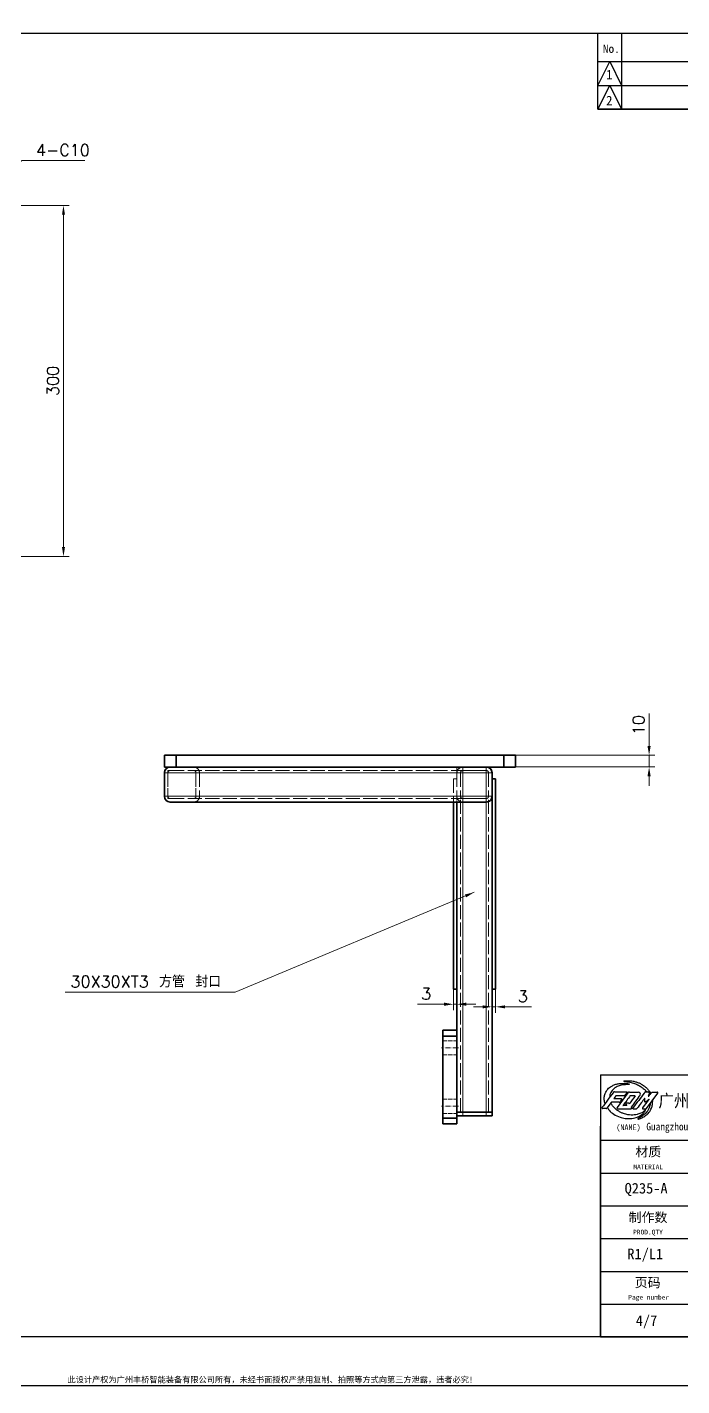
# Model space of a CAD drawing. Header units: millimetres. Extents: x -162325 to -83245, y 277409 to 326486.
# Drawn here: x -159390 to -158831, y 301284 to 302445 of the extents above; entities that cross this region are included whole.
import ezdxf
from ezdxf.enums import TextEntityAlignment as Align

# ---------------------------------------------------------------- set-up
doc = ezdxf.new("R2010")
doc.units = ezdxf.units.MM
for name, pattern in [('CENTER2', [28.575, 19.05, -3.175, 3.175, -3.175]), ('DASHDOT', [18.5, 12, -3, 0.5, -3]), ('DASHED', [15, 12, -3])]:
    doc.linetypes.add(name, pattern=pattern)
for name, color, linetype, lineweight in [('A3', 3, 'Continuous', 20), ('尺寸线', 3, 'Continuous', 13), ('文字', 1, 'Continuous', 13), ('细实线', 4, 'Continuous', 25)]:
    doc.layers.add(name, color=color, linetype=linetype, lineweight=lineweight)
doc.layers.add('MARK', color=7, linetype='Continuous')
doc.styles.add('CH-1', font='')
doc.styles.add('MX_NOTE_STANDARD', font='txt.shx', dxfattribs={"bigfont": 'extfont.shx'})
doc.styles.get("Standard").update_dxf_attribs({"font": 'txt', "bigfont": 'gbcbig.shx'})
doc.styles.get('CH-1').set_extended_font_data('SimSun')
doc.dimstyles.new('副本04', dxfattribs={"dimscale": 4, "dimtxt": 2.5, "dimasz": 2, "dimexe": 1.25, "dimexo": 0, "dimgap": 1, "dimtad": 1, "dimdsep": 46, "dimtxsty": 'Standard', "dimcen": 0.25, "dimclrd": 3, "dimclre": 3, "dimclrt": 1, "dimadec": 1, "dimazin": 2, "dimtfac": 1, "dimtmove": 0, "dimatfit": 3, "dimfxl": 0, "dimtolj": 1, "dimlwd": -1, "dimlwe": -1, "dimarcsym": 0})

# ---------------------------------------------------------------- blocks, each defined once
blk = doc.blocks.new('A$C2CD672AE')
for p, q in [((-193.5, 0), (193.5, 0)), ((69.95, -16.21), (69.95, 0)), ((69.95, 0), (181.5, 0)), ((69.95, 0), (181.5, 0)), ((69.95, 0), (181.5, 0)), ((69.95, 0), (181.5, 0)), ((75.02, 0), (75.02, -16.21)), ((69.95, -11.14), (72.49, -6.07)), ((69.95, -6.07), (181.5, -6.07)), ((69.95, -6.07), (181.5, -6.07)), ((69.95, -6.07), (181.5, -6.07)), ((69.95, -6.07), (181.5, -6.07)), ((72.49, -6.07), (75.02, -11.14)), ((69.95, -16.21), (72.49, -11.14)), ((69.95, -11.14), (181.5, -11.14)), ((69.95, -11.14), (181.5, -11.14)), ((69.95, -11.14), (181.5, -11.14)), ((69.95, -11.14), (181.5, -11.14)), ((72.49, -11.14), (75.02, -16.21)), ((69.95, -16.21), (193.5, -16.21)), ((193.5, -16.21), (69.95, -16.21)), ((69.95, -16.21), (193.5, -16.21)), ((193.5, -278.55), (-193.5, -278.55)), ((201.5, -289), (-218.5, -289))]:
    blk.add_line(p, q)
at = {"style": 'CH-1'}
for s, height, p in [('No.', 1.775, (72.85, -3.33)), ('1', 2.03, (72.4, -8.84)), ('2', 2.03, (72.4, -14.39))]:
    blk.add_text(s, height=height, dxfattribs=at).set_placement(p, align=Align.MIDDLE)
at = {"insert": (0, -288.5), "char_height": 1.25, "width": 387, "attachment_point": 8}
blk.add_mtext('{\\fSimSun|b1|i0|c134|p2;此设计产权为广州丰桥智能装备有限公司所有，未经书面授权严禁用复制、拍照等方式向第三方泄露，违者必究!}', dxfattribs=at)
blk = doc.blocks.new('A$C34C2392C')
at = {"linetype": 'CENTER2', "ltscale": 0.3}
for p, q in [((-5.53, 4.13), (-5.53, -4.13)), ((16.64, 0), (-11.88, 0))]:
    blk.add_line(p, q, dxfattribs=at)
for p, q in [((1.54, 1.6), (14.34, 3.2)), ((14.34, 3.2), (14.34, -3.2)), ((1.54, -1.6), (1.54, 1.6)), ((14.34, -3.2), (1.54, -1.6))]:
    blk.add_line(p, q)
for radius in [3.2, 1.6]:
    blk.add_arc((-5.53, 0), radius, 0, 359.9894)
blk = doc.blocks.new('A$C67844AE1')
for p, q in [((-492, 112), (0, 112)), ((-246, 112), (-246, -112)), ((-184.5, 112), (-184.5, 56)), ((-123, 112), (-123, 56)), ((-61.5, 112), (-61.5, 56)), ((0, -112), (0, 112)), ((-246, 84), (0, 84)), ((-492, 68), (-492, -112)), ((-492, 68), (-492, -112)), ((-492, -112), (-492, 68)), ((-492, 68), (-492, -112)), ((-492, 68), (-492, -112)), ((-492, 68), (-492, -112)), ((-492, 68), (-492, -112)), ((-492, 68), (-492, -112)), ((-492, 68), (-492, -112)), ((-492, -112), (-492, 68)), ((-492, 68), (-492, -112)), ((-492, 68), (-492, -112)), ((-492, 68), (-492, -112)), ((-492, 68), (-492, -112)), ((-492, 56), (0, 56)), ((-410, 56), (-410, -112)), ((-328, 56), (-328, -56)), ((-492, 28), (-246, 28)), ((-492, 0), (0, 0)), ((-492, -28), (-246, -28)), ((-492, -56), (0, -56)), ((-492, -84), (-410, -84)), ((-492, -112), (0, -112))]:
    blk.add_line(p, q)
at = {"color": 4, "ltscale": 0.5}
for p, q in [((-478.7, 93.9), (-480.4, 91.7)), ((-468.4, 96.5), (-477.7, 84.1)), ((-467.1, 97.2), (-459.4, 97.2)), ((-451, 97.2), (-453.6, 97.2)), ((-452.7, 83.1), (-442.9, 96.3)), ((-447.5, 97.2), (-443.3, 97.2)), ((-487, 83.1), (-490.1, 83.1)), ((-482.7, 88.4), (-486.5, 83.4)), ((-477, 82.8), (-466, 82.8)), ((-473.8, 90.8), (-475.1, 88.9)), ((-469.3, 85.8), (-472.6, 85.8)), ((-469.2, 85.9), (-470.1, 87.3)), ((-467.8, 87.8), (-469.9, 87.8)), ((-467.8, 87.8), (-467.4, 87.1)), ((-463.8, 82.8), (-461.4, 82.8))]:
    blk.add_line(p, q, dxfattribs=at)
for centre, radius, start, end in [((-480, 96.4), 1.09, 90, 143.2146), ((-478.7, 93.9), 0.0547, 90, 142.9576), ((-471.7, 94.5), 0.547, 270, 322.847), ((-469.2, 97.2), 0.219, 322.847, 90), ((-467.1, 95.6), 1.64, 90, 143.1791), ((-466.4, 94.1), 0.0547, 90, 143.2802), ((-462.2, 94.1), 0.0547, 323.8117, 90), ((-459.4, 95.6), 1.64, 323.504, 90), ((-453.6, 96.7), 0.547, 90, 142.7605), ((-443.3, 96.6), 0.547, 323.5154, 90), ((-490.1, 83.7), 0.547, 143.2146, 270), ((-487, 83.7), 0.547, 270, 322.7804), ((-482.3, 88.1), 0.547, 90, 142.7804), ((-480.4, 91.7), 0.0547, 142.9576, 270), ((-477, 83.6), 0.821, 143.1791, 270), ((-472.6, 85.8), 0.0547, 143.2802, 270), ((-469.3, 85.8), 0.0547, 270, 30.8735), ((-467.4, 87.1), 0.0547, 209.8404, 323.8117), ((-463.8, 83.4), 0.547, 142.7605, 270), ((-461.4, 83.6), 0.821, 270, 323.3415), ((-455.8, 83.1), 0.274, 143.387, 270), ((-454.1, 91.8), 0.137, 354.5829, 143.4402), ((-453.1, 83.4), 0.547, 270, 323.5154), ((-450.5, 90.9), 0.137, 323.3038, 127.2693)]:
    blk.add_arc(centre, radius, start, end, dxfattribs=at)
at = {"color": 3, "ltscale": 0.5}
for points, knots in [([(-488, 87.4), (-488.3, 88.2), (-488.6, 89.5), (-488.8, 91.4), (-488.7, 93), (-488.5, 94.5), (-488, 95.9), (-487.3, 97.3), (-486.5, 98.5), (-485.6, 99.9), (-484.1, 101.2), (-482.1, 102.5), (-479.6, 103.7), (-476.6, 104.5), (-473.5, 104.7), (-470.8, 104.7), (-469, 104.5), (-468.1, 104.3), (-467.6, 104.2), (-467.4, 104.1), (-467.4, 103.8), (-467.5, 103.6), (-467.7, 103.6), (-467.8, 103.6)], [0.033361, 0.033361, 0.033361, 0.033361, 0.471833, 0.793856, 1.06763, 1.327784, 1.632518, 1.904259, 2.171672, 2.434164, 2.811787, 3.221221, 3.771763, 4.287691, 4.918993, 5.487196, 5.736969, 5.935719, 6.004988, 6.011363, 6.068145, 6.111246, 6.151841, 6.151841, 6.151841, 6.151841]), ([(-471.9, 106.8), (-471.9, 106.8), (-471.9, 106.9), (-471.1, 106.9), (-470.1, 107), (-468.3, 106.9), (-466.3, 106.9), (-463.9, 106.7), (-461.4, 105.9), (-458.9, 105.1), (-456.8, 104), (-455, 102.8), (-453.4, 101.6), (-451.6, 99.9), (-450.3, 98.1), (-449.4, 96.7), (-449.1, 95.9), (-449, 95.7)], [0, 0, 0, 0, 0.013513, 0.041806, 0.340693, 0.661167, 1.001786, 1.450195, 1.93793, 2.441413, 2.919246, 3.201062, 3.624217, 4.053268, 4.510623, 4.853859, 4.962074, 4.962074, 4.962074, 4.962074]), ([(-467.8, 103.6), (-468.7, 103.6), (-471.1, 103.6), (-474.8, 103.2), (-478.3, 101.8), (-481.1, 99.8), (-483, 97.3), (-484, 94.8), (-484, 93.4), (-483.9, 92.9)], [0, 0, 0, 0, 0.511401, 1.333961, 2.006207, 2.544799, 3.201133, 3.690752, 3.982461, 3.982461, 3.982461, 3.982461]), ([(-486.1, 83.9), (-485.6, 83.2), (-484.1, 81), (-480.4, 78), (-475.7, 75.7), (-470.4, 74.5), (-465.2, 74.6), (-460.4, 75.6), (-456.8, 77.7), (-454.7, 79.8), (-453.7, 81.1), (-453.4, 81.9), (-453.8, 82), (-453.8, 81.9), (-453.9, 81.8)], [0.008574, 0.008574, 0.008574, 0.008574, 0.511088, 1.461558, 2.551285, 3.372869, 4.408758, 5.360341, 6.07413, 6.646139, 6.965728, 7.014048, 7.055407, 7.097199, 7.097199, 7.097199, 7.097199]), ([(-453.9, 81.8), (-454.2, 81.5), (-455.1, 80.3), (-457.5, 79.1), (-460.3, 78.2), (-463.1, 77.6), (-465.7, 77.6), (-468.2, 77.7), (-470.3, 78.3), (-472.4, 78.9), (-474.6, 79.8), (-476.8, 81.1), (-479, 82.6), (-480.7, 84.6), (-482.1, 86.3), (-482.8, 87.5), (-483, 88)], [0, 0, 0, 0, 0.227272, 0.804496, 1.430419, 1.862632, 2.367125, 2.88024, 3.204387, 3.579335, 4.036384, 4.516387, 4.985288, 5.507707, 5.907232, 6.223175, 6.223175, 6.223175, 6.223175]), ([(-449.4, 87.5), (-449.5, 86.9), (-449.6, 86.1), (-449.9, 84.8), (-450.4, 83.8), (-450.8, 82.6), (-451.5, 81.6), (-452.2, 80.2), (-453.2, 79.2), (-454.3, 78), (-455.6, 77.1), (-457, 76.1), (-458.4, 75.4), (-459.2, 74.9), (-459.9, 74.7), (-459.9, 74.2), (-459.7, 74.2), (-459.5, 74.2)], [0.004933, 0.004933, 0.004933, 0.004933, 0.333622, 0.498315, 0.724349, 0.934741, 1.17012, 1.401267, 1.780901, 1.94954, 2.292483, 2.648069, 2.865789, 3.139575, 3.199954, 3.253921, 3.331828, 3.331828, 3.331828, 3.331828]), ([(-459.5, 74.2), (-459.1, 74.3), (-457.8, 74.6), (-455.9, 75.5), (-453.8, 76.8), (-452, 78), (-450.5, 79.8), (-449.2, 81.6), (-448.2, 83.9), (-447.3, 86.8), (-447.3, 89.1), (-447.3, 90.4)], [0, 0, 0, 0, 0.196818, 0.752706, 1.133972, 1.558354, 1.94217, 2.414014, 2.774875, 3.316286, 4.02771, 4.02771, 4.02771, 4.02771])]:
    blk.add_open_spline(points, degree=3, knots=knots, dxfattribs=at)
blk.add_spline([(-471.9, 106.8), (-471.8, 106.5), (-471.3, 106.3), (-470, 106.2), (-468.7, 106), (-466.8, 105.7), (-464.7, 105.2), (-462.9, 104.7), (-461.1, 104), (-459.4, 103.1), (-457.9, 102.2), (-455.3, 100.3), (-454.1, 99.3), (-453.6, 98.7), (-452.3, 97.2)], degree=3, dxfattribs=at)
at = {"color": 4, "ltscale": 0.5}
for points, knots in [([(-480.8, 97), (-480.9, 96.9), (-481, 96.8), (-481.1, 96.7), (-484.3, 92.4), (-487.4, 88.2), (-490.6, 84)], [-0.084236, -0.084236, -0.084236, -0.084236, 0, 0, 0, 2.885251, 2.885251, 2.885251, 2.885251]), ([(-480, 97.5), (-479.8, 97.5), (-479.7, 97.5), (-479.5, 97.5), (-479.5, 97.5), (-479.5, 97.5), (-479.5, 97.5), (-476.4, 97.5), (-473.2, 97.5), (-470.1, 97.5), (-470.1, 97.5), (-470.1, 97.5), (-470.1, 97.5), (-469.8, 97.5), (-469.5, 97.5), (-469.2, 97.5)], [-0.077734, -0.077734, -0.077734, -0.077734, 0, 0, 0, 0, 0, 0, 1.729211, 1.729211, 1.729211, 1.729211, 1.729211, 1.729211, 1.885805, 1.885805, 1.885805, 1.885805]), ([(-471.7, 94), (-471.7, 94), (-471.7, 94), (-471.8, 94), (-471.8, 94), (-471.8, 94), (-471.8, 94), (-474.1, 94), (-476.4, 94), (-478.7, 94)], [-0.012966, -0.012966, -0.012966, -0.012966, 0, 0, 0, 0, 0, 0, 1.257183, 1.257183, 1.257183, 1.257183]), ([(-469, 97.1), (-469.2, 96.9), (-469.4, 96.7), (-469.5, 96.5), (-469.5, 96.5), (-469.5, 96.5), (-469.5, 96.5), (-470, 95.8), (-470.6, 95.1), (-471.1, 94.4), (-471.1, 94.4), (-471.1, 94.4), (-471.1, 94.4), (-471.2, 94.3), (-471.2, 94.3), (-471.3, 94.2)], [-0.1423966, -0.1423966, -0.1423966, -0.1423966, 0, 0, 0, 0, 0, 0, 0.4822707, 0.4822707, 0.4822707, 0.4822707, 0.4822707, 0.4822707, 0.529029, 0.529029, 0.529029, 0.529029]), ([(-454.1, 97), (-454.2, 96.8), (-454.4, 96.6), (-454.5, 96.4), (-457.7, 92.2), (-460.8, 88.1), (-464, 84), (-464, 83.9), (-464.1, 83.8), (-464.2, 83.7)], [-0.140102, -0.140102, -0.140102, -0.140102, 0, 0, 0, 2.844058, 2.844058, 2.844058, 2.913465, 2.913465, 2.913465, 2.913465]), ([(-451, 97.2), (-451, 97.2), (-450.8, 97.2), (-450.4, 97), (-450.2, 96.5), (-450.3, 95.9), (-450.5, 95.2), (-450.8, 94.5), (-451, 94), (-451.1, 93.7), (-451.1, 93.6), (-451, 93.6), (-450.8, 93.6), (-450.5, 94), (-450, 94.6), (-449.2, 95.5), (-448.6, 96.3), (-448, 96.8), (-447.7, 97.1), (-447.5, 97.2)], [0, 0, 0, 0, 0.047379, 0.11361, 0.198731, 0.32589, 0.467244, 0.599055, 0.733672, 0.758899, 0.77069, 0.790267, 0.820293, 0.867992, 1.054564, 1.278066, 1.476304, 1.62487, 1.711224, 1.711224, 1.711224, 1.711224]), ([(-469.9, 87.8), (-470, 87.8), (-470, 87.8), (-470.1, 87.7), (-470.2, 87.7), (-470.2, 87.6), (-470.2, 87.5), (-470.1, 87.4), (-470.1, 87.3), (-470.1, 87.3)], [0, 0, 0, 0, 0.0189462, 0.0330559, 0.0436533, 0.0575788, 0.0766083, 0.0956988, 0.1082528, 0.1082528, 0.1082528, 0.1082528]), ([(-456, 83.3), (-455.9, 83.5), (-455.7, 83.7), (-455.6, 83.9), (-455.6, 83.9), (-455.6, 83.9), (-455.6, 83.9), (-453.8, 86.2), (-452.1, 88.5), (-450.4, 90.9)], [-0.132838, -0.132838, -0.132838, -0.132838, 0, 0, 0, 0, 0, 0, 1.591518, 1.591518, 1.591518, 1.591518])]:
    blk.add_open_spline(points, degree=3, knots=knots, dxfattribs=at)
for points in [[(-466.4, 94.2), (-468.5, 91.4), (-470.5, 88.6), (-472.6, 85.9)], [(-462.2, 94.1), (-463.9, 91.8), (-465.6, 89.4), (-467.3, 87.1)], [(-466.4, 94.2), (-465, 94.2), (-463.6, 94.2), (-462.2, 94.2)], [(-458.1, 94.6), (-460.6, 91.2), (-463.1, 87.8), (-465.6, 84.4)], [(-476, 88.6), (-478.1, 88.6), (-480.2, 88.6), (-482.3, 88.6)], [(-474.4, 91.6), (-476.4, 91.6), (-478.4, 91.6), (-480.4, 91.6)], [(-454.2, 91.9), (-456, 89.4), (-457.9, 86.9), (-460.7, 83.1)], [(-455.8, 82.9), (-454.9, 82.9), (-454, 82.9), (-453.1, 82.9)], [(-454.1, 89.6), (-454.1, 90.3), (-454, 91.1), (-453.9, 91.8)], [(-453.1, 89.1), (-452.3, 89.7), (-451.4, 90.4), (-450.6, 91.1)]]:
    blk.add_open_spline(points, degree=3, dxfattribs=at)
for points in [[(-476, 88.6), (-475.6, 88.6), (-475.4, 88.7), (-475.3, 88.7), (-475.1, 88.9)], [(-473.8, 90.8), (-473.7, 91), (-473.7, 91.2), (-473.8, 91.4), (-474, 91.5), (-474.2, 91.6), (-474.4, 91.6)], [(-465.6, 84.4), (-465.6, 84.3), (-465.6, 84.2), (-465.5, 84), (-465.4, 83.8), (-465.2, 83.4), (-465.1, 83.3), (-465.1, 83.1), (-465.4, 83), (-465.7, 82.9), (-466, 82.8)], [(-454.1, 89.6), (-454.2, 89.2), (-454.1, 89), (-454, 88.8), (-453.8, 88.8), (-453.6, 88.8), (-453.4, 88.9), (-453.1, 89.1)]]:
    blk.add_spline(points, degree=3, dxfattribs=at)
at = {"layer": '细实线', "color": 0, "linetype": 'Continuous'}
for p, q in [((-492, 112), (-492, 56)), ((-492, 68), (-492, -112)), ((-492, 68), (-492, -112)), ((-492, 68), (-492, -112))]:
    blk.add_line(p, q, dxfattribs=at)
at = {"lineweight": 35, "xscale": 4, "yscale": 4, "zscale": 4}
blk.add_blockref('A$C34C2392C', (-342.6, -78), dxfattribs=at)
at = {"style": 'CH-1'}
for s, height, p in [('批准', 8.11, (-215.2, 102.3)), ('审核', 8.11, (-153.8, 102.3)), ('制图', 8.11, (-92.2, 102.3)), ('设计', 8.11, (-30.8, 102.3)), ('Approval', 4.06, (-215.2, 89.1)), ('Inspection', 4.06, (-153.8, 89.1)), ('Drawing', 4.06, (-92.2, 89.1)), ('Design  ', 4.06, (-30.8, 89.1)), ('比例', 8.11, (-369.3, 46.3)), ('MATERIAL', 4.06, (-451.1, 33.3)), ('SCALE', 4.06, (-369.3, 33.1)), ('制作数', 8.11, (-451.3, -9.7)), ('车型', 8.11, (-287.3, -9.7)), ('PROD.QTY', 4.06, (-451.3, -22.9)), ('MODEL', 4.06, (-287.3, -22.9)), ('3RD ANGLE PROJECTION', 10, (-334.2, -102.6))]:
    blk.add_text(s, height=height, dxfattribs=at).set_placement(p, align=Align.MIDDLE)
at = {"lineweight": 35, "style": 'CH-1'}
for s, height, p in [('(NAME)', 4.87, (-478.4, 64.7)), ('部品图号：', 6.49, (-242.5, 46.4)), ('(Part Drawing No.)', 4.868, (-241.9, 37.3)), ('名称：', 6.49, (-242.5, -9.6)), ('(NAME)', 4.87, (-241.9, -18.7)), ('工序名称：', 6.49, (-242.5, -65.6))]:
    blk.add_text(s, height=height, dxfattribs=at).set_placement(p)
at = {"style": 'CH-1'}
blk.add_text('材质', height=8.11, dxfattribs=at).set_placement((-462.1, 42.2))
at = {"lineweight": 35, "style": 'CH-1'}
for s, height, p in [('热处理', 8.11, (-287.6, 46.3)), ('HEAT TREATMENT', 4.055, (-286.7, 33.3)), ('硬度', 8.11, (-369.6, -9.7)), ('HARDNESS', 4.06, (-368.7, -22.7)), ('HRC.', 9, (-392.3, -42.3, -1000.3)), ('页码', 8.11, (-451.6, -65.7)), ('Page number', 4.055, (-450.7, -78.7))]:
    blk.add_text(s, height=height, dxfattribs=at).set_placement(p, align=Align.MIDDLE)
at = {"layer": 'MARK', "style": 'CH-1', "width": 0.9}
blk.add_text('广州丰桥智能装备有限公司', height=10.8, dxfattribs=at).set_placement((-442.4, 84.4))
at = {"layer": 'MARK', "insert": (-452.7, 71), "char_height": 6.5, "width": 556.951, "attachment_point": 1, "style": 'CH-1'}
blk.add_mtext('{\\W0.9;Guangzhou Fengqiao Intelligent Equipment CO.,LTD}', dxfattribs=at)
blk = doc.blocks.new('1：1横')
blk.add_blockref('A$C2CD672AE', (-8412.44, 515.87))
at = {"xscale": 0.25, "yscale": 0.25, "zscale": 0.25}
blk.add_blockref('A$C67844AE1', (-8218.94, 265.32), dxfattribs=at)
blk = doc.blocks.new('*D283')
at = {"layer": 'Defpoints', "color": 0, "transparency": 16777216}
for p in [(-159473.2, 302292.6), (-159463.2, 301992.6), (-159359, 301992.6)]:
    blk.add_point(p, dxfattribs=at)
at = {"layer": '尺寸线', "color": 3, "transparency": 16777216}
for p, q in [((-159473.2, 302292.6), (-159354, 302292.6)), ((-159359, 302284.6), (-159359, 302000.6)), ((-159463.2, 301992.6), (-159354, 301992.6))]:
    blk.add_line(p, q, dxfattribs=at)
for points in [[(-159360.3, 302284.6), (-159357.7, 302284.6), (-159359, 302292.6)], [(-159360.3, 302000.6), (-159357.7, 302000.6), (-159359, 301992.6)]]:
    blk.add_solid(points, dxfattribs=at)
at = {"layer": '尺寸线', "color": 1, "transparency": 16777216, "insert": (-159368, 302142.6), "char_height": 10, "attachment_point": 5, "rotation": 90}
blk.add_mtext('\\A1;300', dxfattribs=at)
blk = doc.blocks.new('*D303')
at = {"layer": 'Defpoints', "color": 0, "transparency": 16777216}
for p in [(-159025.8, 301622.7), (-159022.8, 301619.7), (-159025.8, 301609.9)]:
    blk.add_point(p, dxfattribs=at)
at = {"layer": '尺寸线', "color": 3, "transparency": 16777216}
for p, q in [((-159025.8, 301622.7), (-159025.8, 301604.9)), ((-159022.8, 301619.7), (-159022.8, 301604.9)), ((-159033.8, 301609.9), (-159056.5, 301609.9)), ((-159022.8, 301609.9), (-159025.8, 301609.9)), ((-159014.8, 301609.9), (-159006.8, 301609.9))]:
    blk.add_line(p, q, dxfattribs=at)
for points in [[(-159033.8, 301611.3), (-159033.8, 301608.6), (-159025.8, 301609.9)], [(-159014.8, 301611.3), (-159014.8, 301608.6), (-159022.8, 301609.9)]]:
    blk.add_solid(points, dxfattribs=at)
at = {"layer": '尺寸线', "color": 1, "transparency": 16777216, "insert": (-159049.1, 301618.9), "char_height": 10, "attachment_point": 5}
blk.add_mtext('\\A1;3', dxfattribs=at)
blk = doc.blocks.new('*D304')
at = {"layer": 'Defpoints', "color": 0, "transparency": 16777216}
for p in [(-158992.8, 301622.7), (-158989.8, 301622.7), (-158989.8, 301607.7)]:
    blk.add_point(p, dxfattribs=at)
at = {"layer": '尺寸线', "color": 3, "transparency": 16777216}
for p, q in [((-158992.8, 301622.7), (-158992.8, 301602.7)), ((-158989.8, 301622.7), (-158989.8, 301602.7)), ((-159000.8, 301607.7), (-159008.8, 301607.7)), ((-158992.8, 301607.7), (-158989.8, 301607.7)), ((-158981.8, 301607.7), (-158959.1, 301607.7))]:
    blk.add_line(p, q, dxfattribs=at)
for points in [[(-159000.8, 301609), (-159000.8, 301606.4), (-158992.8, 301607.7)], [(-158981.8, 301609), (-158981.8, 301606.4), (-158989.8, 301607.7)]]:
    blk.add_solid(points, dxfattribs=at)
at = {"layer": '尺寸线', "color": 1, "transparency": 16777216, "insert": (-158966.5, 301616.7), "char_height": 10, "attachment_point": 5}
blk.add_mtext('\\A1;3', dxfattribs=at)
blk = doc.blocks.new('*D308')
at = {"layer": 'Defpoints', "color": 0, "transparency": 16777216}
for p in [(-158972.8, 301822.7), (-158858.6, 301822.7), (-158972.8, 301812.7)]:
    blk.add_point(p, dxfattribs=at)
at = {"layer": '尺寸线', "color": 3, "transparency": 16777216}
for p, q in [((-158858.6, 301830.7), (-158858.6, 301858.3)), ((-158972.8, 301822.7), (-158853.6, 301822.7)), ((-158858.6, 301812.7), (-158858.6, 301822.7)), ((-158972.8, 301812.7), (-158853.6, 301812.7)), ((-158858.6, 301804.7), (-158858.6, 301796.7))]:
    blk.add_line(p, q, dxfattribs=at)
for points in [[(-158860, 301830.7), (-158857.3, 301830.7), (-158858.6, 301822.7)], [(-158860, 301804.7), (-158857.3, 301804.7), (-158858.6, 301812.7)]]:
    blk.add_solid(points, dxfattribs=at)
at = {"layer": '尺寸线', "color": 1, "transparency": 16777216, "insert": (-158867.6, 301848.5), "char_height": 10, "attachment_point": 5, "rotation": 90}
blk.add_mtext('\\A1;10', dxfattribs=at)

msp = doc.modelspace()

# ---------------------------------------------------------------- linework, layer by layer
at = {"color": 7, "lineweight": 35}
for p, q in [((-159272.8, 301812.676), (-159272.8, 301822.676)), ((-159262.8, 301822.676), (-159272.8, 301822.676)), ((-159262.8, 301822.676), (-158982.8, 301822.676)), ((-159262.8, 301812.676), (-159262.8, 301822.676)), ((-158982.8, 301812.676), (-158982.8, 301822.676)), ((-158972.8, 301822.676), (-158982.8, 301822.676)), ((-158972.8, 301812.676), (-158972.8, 301822.676)), ((-159262.8, 301812.676), (-159272.8, 301812.676)), ((-159267.8, 301812.676), (-158997.8, 301812.676)), ((-159262.8, 301812.676), (-158982.8, 301812.676)), ((-158972.8, 301812.676), (-158982.8, 301812.676)), ((-159272.8, 301807.676), (-159272.8, 301787.676)), ((-159272.8, 301807.676), (-159272.8, 301787.676)), ((-158992.8, 301807.676), (-158992.8, 301802.676)), ((-158992.8, 301807.676), (-158992.8, 301787.676)), ((-158992.8, 301807.676), (-158992.8, 301787.676)), ((-158992.8, 301802.676), (-158989.8, 301802.676)), ((-158992.8, 301802.676), (-158992.8, 301622.676)), ((-158989.8, 301802.676), (-158989.8, 301622.676)), ((-159267.8, 301782.676), (-158997.8, 301782.676)), ((-159267.8, 301782.676), (-159247.8, 301782.676)), ((-159247.77, 301782.676), (-159247.8, 301782.676)), ((-159247.788, 301782.676), (-159247.8, 301782.676)), ((-159025.8, 301782.676), (-159025.8, 301622.676)), ((-159022.8, 301517.676), (-159022.8, 301782.676)), ((-159022.8, 301782.676), (-159022.8, 301622.676)), ((-159017.8, 301782.676), (-159017.838, 301782.676)), ((-159017.811, 301782.676), (-159017.8, 301782.676)), ((-159017.8, 301782.676), (-158997.8, 301782.676)), ((-158997.8, 301782.676), (-159017.8, 301782.676)), ((-159025.8, 301622.676), (-159022.8, 301622.676)), ((-158992.8, 301517.676), (-158992.8, 301622.676)), ((-158992.8, 301622.676), (-158989.8, 301622.676)), ((-159034.8, 301587.676), (-159022.8, 301587.676)), ((-159034.8, 301582.676), (-159034.8, 301587.676)), ((-159034.8, 301582.676), (-159022.8, 301582.676)), ((-159034.8, 301512.676), (-159034.8, 301582.676)), ((-159022.8, 301582.676), (-159022.8, 301587.676)), ((-159022.8, 301512.676), (-159022.8, 301582.676)), ((-159034.8, 301512.676), (-159022.8, 301512.676)), ((-159034.8, 301507.676), (-159034.8, 301512.676)), ((-159022.8, 301517.676), (-159017.8, 301517.676)), ((-159022.8, 301517.676), (-159017.8, 301517.676)), ((-159022.8, 301517.676), (-159022.8, 301514.676)), ((-159022.8, 301514.676), (-159017.8, 301514.676)), ((-159022.8, 301507.676), (-159022.8, 301512.676)), ((-159017.8, 301517.676), (-158997.8, 301517.676)), ((-159017.8, 301517.676), (-158997.8, 301517.676)), ((-159017.8, 301514.676), (-158997.8, 301514.676)), ((-158997.8, 301517.676), (-158992.8, 301517.676)), ((-158997.8, 301517.676), (-158992.8, 301517.676)), ((-158997.8, 301514.676), (-158992.8, 301514.676)), ((-158992.8, 301517.676), (-158992.8, 301514.676)), ((-159034.8, 301507.676), (-159022.8, 301507.676))]:
    msp.add_line(p, q, dxfattribs=at)
at = {"color": 1, "linetype": 'DASHED', "lineweight": 13, "ltscale": 0.25}
for p, q in [((-159262.8, 301812.676), (-159262.8, 301822.676)), ((-158982.8, 301812.676), (-158982.8, 301822.676))]:
    msp.add_line(p, q, dxfattribs=at)
at = {"color": 1, "linetype": 'DASHED', "lineweight": 13}
for p, q in [((-159267.8, 301812.676), (-159247.8, 301812.676)), ((-159017.8, 301812.676), (-158997.8, 301812.676)), ((-159017.8, 301812.676), (-159017.8, 301517.676)), ((-158997.8, 301812.676), (-159017.8, 301812.676)), ((-158997.8, 301812.676), (-158997.8, 301517.676)), ((-159272.8, 301807.676), (-159272.8, 301787.676)), ((-159022.8, 301807.676), (-159272.8, 301807.676)), ((-159269.8, 301809.676), (-159269.8, 301785.676)), ((-159269.8, 301807.676), (-159269.8, 301787.676)), ((-159269.8, 301807.676), (-158995.8, 301807.676)), ((-159269.8, 301807.676), (-159269.8, 301787.676)), ((-159267.8, 301809.676), (-158997.8, 301809.676)), ((-159267.8, 301809.676), (-159247.8, 301809.676)), ((-159245.8, 301809.676), (-159245.8, 301785.676)), ((-159245.8, 301807.676), (-159245.8, 301787.676)), ((-159019.8, 301807.676), (-159245.8, 301807.676)), ((-159245.8, 301807.676), (-159245.8, 301787.676)), ((-159242.8, 301807.676), (-159242.8, 301787.676)), ((-159022.8, 301807.676), (-159242.8, 301807.676)), ((-159242.8, 301807.676), (-159242.8, 301787.676)), ((-159242.8, 301807.676), (-159022.8, 301807.676)), ((-159242.8, 301807.676), (-159242.8, 301787.676)), ((-159025.8, 301802.676), (-159025.8, 301782.676)), ((-159022.8, 301807.676), (-159022.8, 301787.676)), ((-159022.8, 301807.676), (-159022.8, 301787.676)), ((-159022.8, 301807.676), (-159022.8, 301787.676)), ((-159019.8, 301807.676), (-159019.8, 301787.676)), ((-159019.8, 301807.676), (-159019.8, 301787.676)), ((-159019.8, 301807.676), (-159019.8, 301787.676)), ((-159017.8, 301809.676), (-158997.8, 301809.676)), ((-159017.8, 301809.676), (-159017.8, 301517.676)), ((-158997.8, 301809.676), (-159017.8, 301809.676)), ((-158997.8, 301809.676), (-158997.8, 301517.676)), ((-158995.8, 301807.676), (-158995.8, 301787.676)), ((-158995.8, 301807.676), (-158995.8, 301787.676)), ((-158995.8, 301807.676), (-158995.8, 301787.676)), ((-159022.8, 301787.676), (-159272.8, 301787.676)), ((-159269.8, 301787.676), (-158995.8, 301787.676)), ((-159019.8, 301787.676), (-159245.8, 301787.676)), ((-159022.8, 301787.676), (-159242.8, 301787.676)), ((-159242.8, 301787.676), (-159022.8, 301787.676)), ((-159019.8, 301517.676), (-159019.8, 301787.676)), ((-158995.8, 301517.676), (-158995.8, 301787.676)), ((-158992.8, 301622.676), (-158992.8, 301787.676)), ((-159267.8, 301785.676), (-158997.8, 301785.676)), ((-159267.8, 301785.676), (-159247.8, 301785.676)), ((-159017.8, 301785.676), (-158997.8, 301785.676)), ((-159017.8, 301517.676), (-159017.8, 301785.676)), ((-158997.8, 301785.676), (-159017.8, 301785.676)), ((-158997.8, 301517.676), (-158997.8, 301785.676))]:
    msp.add_line(p, q, dxfattribs=at)
at = {"color": 1, "linetype": 'DASHED', "lineweight": 13, "ltscale": 0.125}
for p, q in [((-159022.8, 301807.676), (-159022.8, 301812.676)), ((-159022.8, 301782.676), (-159022.8, 301787.676))]:
    msp.add_line(p, q, dxfattribs=at)
at = {"color": 7, "lineweight": 13}
for p, q in [((-159272.8, 301807.676), (-158992.8, 301807.676)), ((-159272.8, 301787.676), (-158992.8, 301787.676)), ((-159017.8, 301517.676), (-159017.8, 301782.676)), ((-158997.8, 301517.676), (-158997.8, 301782.676)), ((-159017.8, 301517.676), (-159017.8, 301514.676)), ((-158997.8, 301517.676), (-158997.8, 301514.676))]:
    msp.add_line(p, q, dxfattribs=at)
at = {"color": 1, "linetype": 'DASHED', "lineweight": 13, "ltscale": 0.05}
for p, q in [((-159269.8, 301809.676), (-159267.8, 301809.676)), ((-159269.8, 301785.676), (-159267.8, 301785.676))]:
    msp.add_line(p, q, dxfattribs=at)
at = {"color": 1, "linetype": 'DASHED', "lineweight": 13, "ltscale": 0.075}
for p, q in [((-159025.8, 301802.676), (-159022.8, 301802.676)), ((-159017.8, 301517.676), (-159017.8, 301514.676)), ((-158997.8, 301517.676), (-158997.8, 301514.676))]:
    msp.add_line(p, q, dxfattribs=at)
at = {"color": 1, "linetype": 'DASHED', "lineweight": 13, "ltscale": 0.375}
msp.add_line((-158992.8, 301802.676), (-158992.8, 301787.676), dxfattribs=at)
at = {"color": 1, "linetype": 'DASHED', "lineweight": 13, "ltscale": 0.00032959}
msp.add_line((-158992.8, 301787.662), (-158992.8, 301787.676), dxfattribs=at)
at = {"color": 1, "linetype": 'DASHED', "lineweight": 13, "ltscale": 0.3}
for p, q in [((-159034.8, 301582.676), (-159022.8, 301582.676)), ((-159034.8, 301578.676), (-159022.8, 301578.676)), ((-159034.8, 301578.676), (-159022.8, 301578.676)), ((-159034.8, 301566.676), (-159022.8, 301566.676)), ((-159034.8, 301566.676), (-159022.8, 301566.676)), ((-159034.8, 301528.676), (-159022.8, 301528.676)), ((-159034.8, 301528.676), (-159022.8, 301528.676)), ((-159034.8, 301516.676), (-159022.8, 301516.676)), ((-159034.8, 301516.676), (-159022.8, 301516.676)), ((-159034.8, 301512.676), (-159022.8, 301512.676))]:
    msp.add_line(p, q, dxfattribs=at)
at = {"color": 2, "linetype": 'DASHDOT', "lineweight": 13, "ltscale": 0.36001}
for p, q in [((-159021.599, 301572.676), (-159036, 301572.676)), ((-159021.599, 301522.676), (-159036, 301522.676))]:
    msp.add_line(p, q, dxfattribs=at)
at = {"color": 2, "linetype": 'DASHDOT', "lineweight": 13, "ltscale": 0.090027}
for p, q in [((-159017.8, 301517.976), (-159017.8, 301514.375)), ((-158997.8, 301517.976), (-158997.8, 301514.375))]:
    msp.add_line(p, q, dxfattribs=at)
at = {"color": 7, "lineweight": 35}
for centre, start, end in [((-159267.8, 301807.676), 90.000023, 179.999978), ((-159267.8, 301807.676), 90.000003, 180.000005), ((-158997.8, 301807.676), 0.000025, 89.999975), ((-158997.8, 301807.676), 0.000026, 89.999975), ((-158997.8, 301807.676), 0, 90.000003), ((-159267.8, 301787.676), 180.000022, 269.999977), ((-159267.8, 301787.676), 180.000022, 269.999977), ((-159267.8, 301787.676), 180.000005, 269.999997), ((-158997.8, 301787.676), 270.000025, 359.999974), ((-158997.8, 301787.676), 269.999997, 0), ((-158997.8, 301787.676), 270.000011, 359.850925)]:
    msp.add_arc(centre, 5, start, end, dxfattribs=at)
at = {"color": 1, "linetype": 'DASHED', "lineweight": 13}
for centre, radius, start, end in [((-159267.8, 301807.676), 5, 90.000023, 179.999978), ((-159247.8, 301807.676), 5, 0.000011, 89.999989), ((-159247.8, 301807.676), 5, 0.000011, 89.999989), ((-159247.8, 301807.676), 5, 0, 90.000003), ((-159017.8, 301807.676), 5, 90.000023, 179.999978), ((-159017.8, 301807.676), 5, 90.000016, 179.999991), ((-159017.8, 301807.676), 5, 90.000003, 180.000005), ((-159267.8, 301807.676), 2, 89.999989, 180.000009), ((-159267.8, 301807.676), 2, 90.000003, 180.000005), ((-159247.8, 301807.676), 2, 359.999991, 90.000009), ((-159247.8, 301807.676), 2, 0, 90.000003), ((-159017.8, 301807.676), 2, 89.999989, 180.000009), ((-159017.8, 301807.676), 2, 89.999996, 180.000009), ((-159017.8, 301807.676), 2, 90.000003, 180.000005), ((-158997.8, 301807.676), 2, 359.999992, 90.000009), ((-158997.8, 301807.676), 2, 359.999991, 90.000009), ((-158997.8, 301807.676), 2, 0, 90.000003), ((-159267.8, 301787.676), 2, 179.999991, 270.000011), ((-159267.8, 301787.676), 2, 180.000005, 269.999997), ((-159247.8, 301787.676), 5, 270.000011, 359.999989), ((-159247.8, 301787.676), 2, 269.999991, 0.000009), ((-159247.8, 301787.676), 2, 269.999997, 0), ((-159247.8, 301787.676), 5, 270.133029, 0), ((-159247.8, 301787.676), 5, 270.339055, 359.999989), ((-159017.8, 301787.676), 5, 180.000009, 269.560987), ((-159017.8, 301787.676), 5, 180.000009, 269.999984), ((-159017.8, 301787.676), 5, 180.000005, 269.866973), ((-159017.8, 301787.676), 2, 179.999991, 270.000011), ((-159017.8, 301787.676), 2, 179.999991, 270.000004), ((-159017.8, 301787.676), 2, 180.000005, 269.999997), ((-158997.8, 301787.676), 2, 269.999991, 0.000008), ((-158997.8, 301787.676), 2, 269.999991, 0.000009), ((-158997.8, 301787.676), 2, 269.999997, 0)]:
    msp.add_arc(centre, radius, start, end, dxfattribs=at)
at = {"layer": 'A3'}
msp.add_lwpolyline([(-160056.273, 302471.803), (-158376.273, 302471.803), (-158376.273, 301283.803), (-160056.273, 301283.803)], close=True, dxfattribs=at)

# ---------------------------------------------------------------- block references
at = {"color": 2, "xscale": 4, "yscale": 4, "zscale": 4}
msp.add_blockref('1：1横', (-125532.513, 300376.34), dxfattribs=at)

# ---------------------------------------------------------------- texts
at = {"layer": '尺寸线', "color": 1, "char_height": 10, "style": 'MX_NOTE_STANDARD'}
for s, insert, attachment_point in [('4-C10', (-159382.391, 302334.9), 7), ('30X30XT3 \\M+195FB\\M+18AC7 \\M+19595\\M+18CFB', (-159224.344, 301624.258), 9)]:
    msp.add_mtext(s, dxfattribs=dict(at, insert=insert, attachment_point=attachment_point))
at = {"layer": '文字', "color": 1, "linetype": 'Continuous', "style": 'CH-1'}
for s, p in [('Q235-A', (-158861.172, 301451.625, -1000.322)), ('R1/L1', (-158861.937, 301395.799, -1000.322)), ('4/7', (-158860.844, 301338.775, -1000.322))]:
    msp.add_text(s, height=9, dxfattribs=at).set_placement(p, align=Align.MIDDLE)

# ---------------------------------------------------------------- dimensions: what is measured, and where the dimension line sits
at = {"layer": '尺寸线'}
for base, p1, p2, picture, middle in [((-159359.016, 301992.638), (-159473.202, 302292.638), (-159463.202, 301992.638), '*D283', (-159368.016, 302142.638)), ((-158858.625, 301822.676), (-158972.8, 301812.676), (-158972.8, 301822.676), '*D308', (-158867.625, 301848.509))]:
    dim = msp.add_linear_dim(base=base, p1=p1, p2=p2, angle=90, dimstyle='副本04', dxfattribs=at)
    dim.commit()
    dim.dimension.update_dxf_attribs({"geometry": picture, "text_midpoint": middle})
for base, p1, p2, picture, middle in [((-159025.8, 301609.923), (-159022.8, 301619.737), (-159025.8, 301622.676), '*D303', (-159049.133, 301618.923)), ((-158989.8, 301607.685), (-158992.8, 301622.676), (-158989.8, 301622.676), '*D304', (-158966.466, 301616.685))]:
    dim = msp.add_linear_dim(base=base, p1=p1, p2=p2, dimstyle='副本04', dxfattribs=at)
    dim.commit()
    dim.dimension.update_dxf_attribs({"geometry": picture, "text_midpoint": middle})

# ---------------------------------------------------------------- leaders
at = {"layer": '尺寸线', "annotation_type": 0, "has_hookline": 1}
for points, hookline_direction, text_width in [([(-159468.202, 302287.638), (-159394.391, 302330.9), (-159386.391, 302330.9)], 0, 41.667), ([(-159008.075, 301705.589), (-159212.344, 301620.258), (-159220.344, 301620.258)], 1, 133.333)]:
    msp.add_leader(points, dimstyle='副本04', override={"dimgap": 1, "dimtad": 1}, dxfattribs=dict(at, hookline_direction=hookline_direction, text_width=text_width))

doc.saveas('drawing.dxf')
